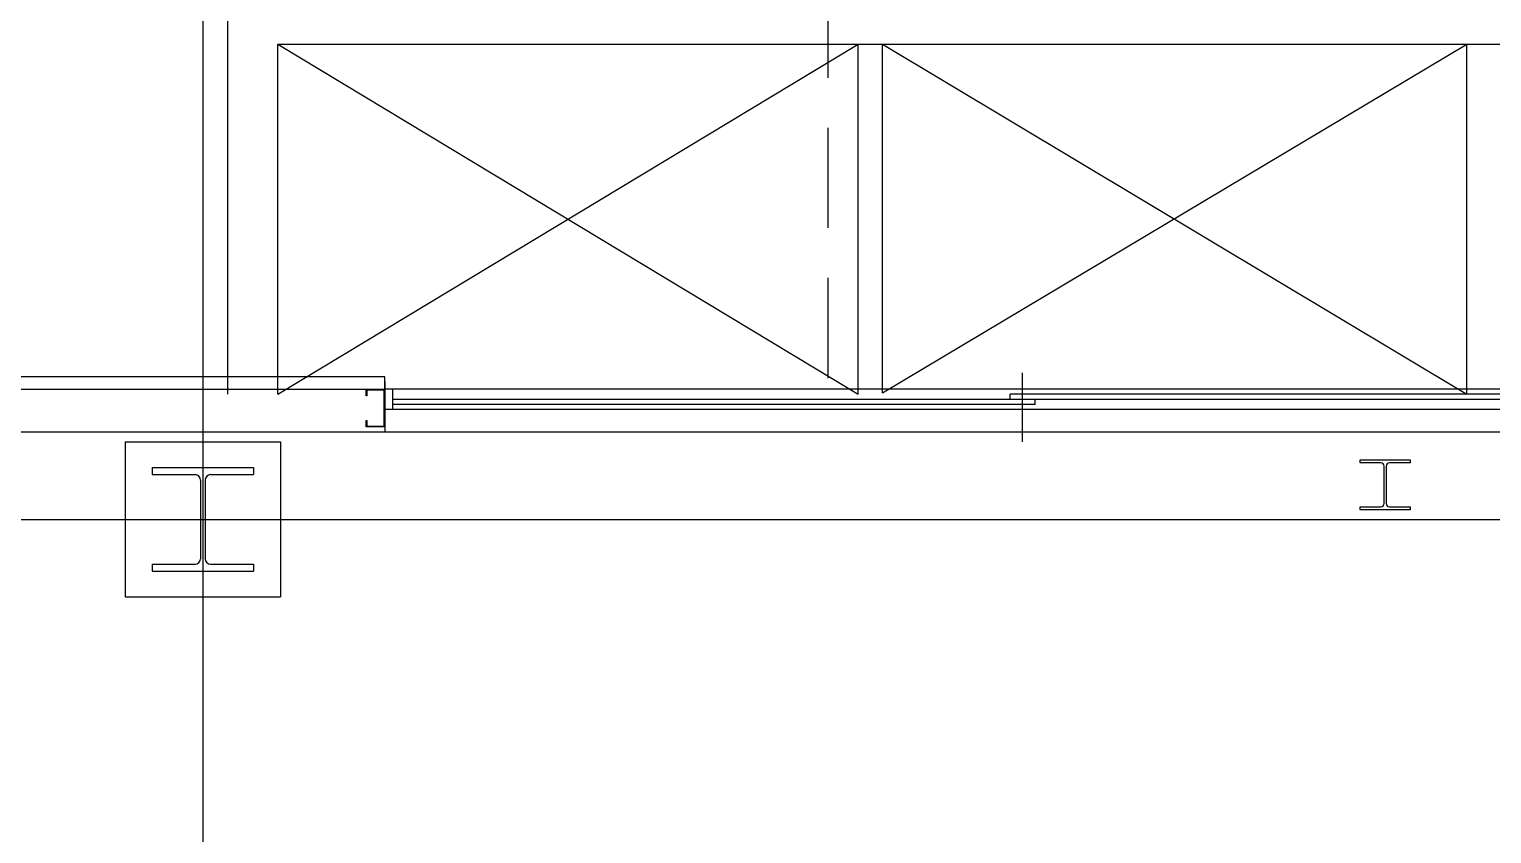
# Model space of a CAD drawing. Header units: millimetres. Extents: x -168200 to 672800, y -7409 to 118800.
# Drawn here: x 101806 to 107654, y 12644 to 15859 of the extents above; entities that cross this region are included whole.
import ezdxf
from ezdxf.xclip import XClip

# ---------------------------------------------------------------- set-up
doc = ezdxf.new("R2010")
doc.units = ezdxf.units.MM
doc.header["$LTSCALE"] = 200
doc.header["$XCLIPFRAME"] = 0
doc.linetypes.add('CENTER', pattern=[50.8, 31.75, -6.35, 6.35, -6.35])
doc.linetypes.add('HIDDEN', pattern=[0.375, 0.25, -0.125])
for name, color, linetype in [('1 BA', 9, 'Continuous'), ('단면선', 252, 'Continuous'), ('보조선', 252, 'Continuous'), ('입면선', 252, 'Continuous'), ('중심선', 252, 'CENTER')]:
    doc.layers.add(name, color=color, linetype=linetype)

# ---------------------------------------------------------------- blocks, each defined once
blk = doc.blocks.new('I-Center 1층 평면도')
at = {"layer": '단면선', "ltscale": 100}
for p, q in [((-10202.5, 207), (-10202.5, 179)), ((-10202.5, 207), (-9797.5, 207)), ((-10202.5, 179), (-10031, 179)), ((-9969, 179), (-9797.5, 179)), ((-9797.5, 207), (-9797.5, 179)), ((-10009, 157), (-10009, -157)), ((-9991, 157), (-9991, -157)), ((-10202.5, -179), (-10202.5, -207)), ((-10202.5, -179), (-10031, -179)), ((-10202.5, -207), (-9797.5, -207)), ((-9969, -179), (-9797.5, -179)), ((-9797.5, -179), (-9797.5, -207))]:
    blk.add_line(p, q, dxfattribs=at)
blk.add_lwpolyline([(-5289.1, 226.4), (-5372.1, 226.4), (-5372.1, 238.4), (-5172.1, 238.4), (-5172.1, 226.4), (-5255.1, 226.4, 0.414214), (-5268.1, 213.4), (-5268.1, 63.4, 0.414214), (-5255.1, 50.4), (-5172.1, 50.4), (-5172.1, 38.4), (-5372.1, 38.4), (-5372.1, 50.4), (-5289.1, 50.4, 0.414214), (-5276.1, 63.4), (-5276.1, 213.4, 0.414214)], format="xyb", close=True, dxfattribs=at)
for centre, start, end in [((-10031, 157), 0, 90), ((-9969, 157), 90, 180), ((-10031, -157), 270, 0), ((-9969, -157), 180, 270)]:
    blk.add_arc(centre, 22, start, end, dxfattribs=at)
at = {"layer": '보조선', "color": 252, "ltscale": 200}
for p, q in [((-9700, 1900), (-7379.5, 500)), ((-9700, 500), (-7379.5, 1900)), ((-7281.4, 505.6), (-4945.6, 1900)), ((-7281.4, 1900), (-4945.6, 500))]:
    blk.add_line(p, q, dxfattribs=at)
at = {"layer": '입면선', "color": 252, "ltscale": 200}
for p, q in [((-9900, 500), (-9900, 2100)), ((-9700, 500), (-9700, 1900)), ((-9700, 1900), (50, 1900)), ((-7379.5, 500), (-7379.5, 1900)), ((-7281.4, 505.6), (-7281.4, 1900)), ((-4945.6, 500), (-4945.6, 1900))]:
    blk.add_line(p, q, dxfattribs=at)
at = {"layer": '입면선', "ltscale": 200}
for p, q in [((-9272.1, 550), (-9272.1, 350)), ((-9272.1, 520), (-9272.1, 440)), ((-4100, 520), (-9272.1, 520)), ((-9242.1, 520), (-9242.1, 440)), ((-4130, 480), (-9242.1, 480)), ((-4130, 500), (-6772.1, 500)), ((-6772.1, 480), (-6772.1, 500)), ((-6672.1, 460), (-6672.1, 480)), ((-4100, 440), (-9272.1, 440)), ((-6672.1, 460), (-9242.1, 460)), ((-10310, 310), (-9690, 310)), ((-10310, 310), (-10310, -310)), ((-9690, 310), (-9690, -310)), ((-10310, -310), (-9690, -310))]:
    blk.add_line(p, q, dxfattribs=at)
at = {"layer": '입면선'}
blk.add_line((-100350, 350), (350, 350), dxfattribs=at)
at = {"layer": '입면선', "ltscale": 200}
for points in [[(-11268.9, 520), (-9272.1, 520), (-9272.1, 570), (-11268.9, 570)], [(-9347.1, 494.5), (-9347.1, 520), (-9272.1, 520), (-9272.1, 370), (-9347.1, 370), (-9347.1, 395.5), (-9344.1, 395.5), (-9344.1, 373), (-9275.1, 373), (-9275.1, 517), (-9344.1, 517), (-9344.1, 494.5)]]:
    blk.add_lwpolyline(points, close=True, dxfattribs=at)
at = {"layer": '중심선', "ltscale": 200}
for p, q in [((-10000, 4212.6), (-10000, -71575.7)), ((-6722.1, 310.7), (-6722.1, 586)), ((-109507.9, 0), (9086.6, 0))]:
    blk.add_line(p, q, dxfattribs=at)

msp = doc.modelspace()

# ---------------------------------------------------------------- linework, layer by layer
at = {"layer": '1 BA', "linetype": 'HIDDEN', "ltscale": 8}
msp.add_line((105000, 42465), (105000, 14440), dxfattribs=at)

# ---------------------------------------------------------------- block references
ref = msp.add_blockref('I-Center 1층 평면도', (112500, 13900))
XClip(ref).set_block_clipping_path([(-103200.0000000001, -9700.0000000002), (34199.9999999998, 100700)])

doc.saveas('drawing.dxf')
